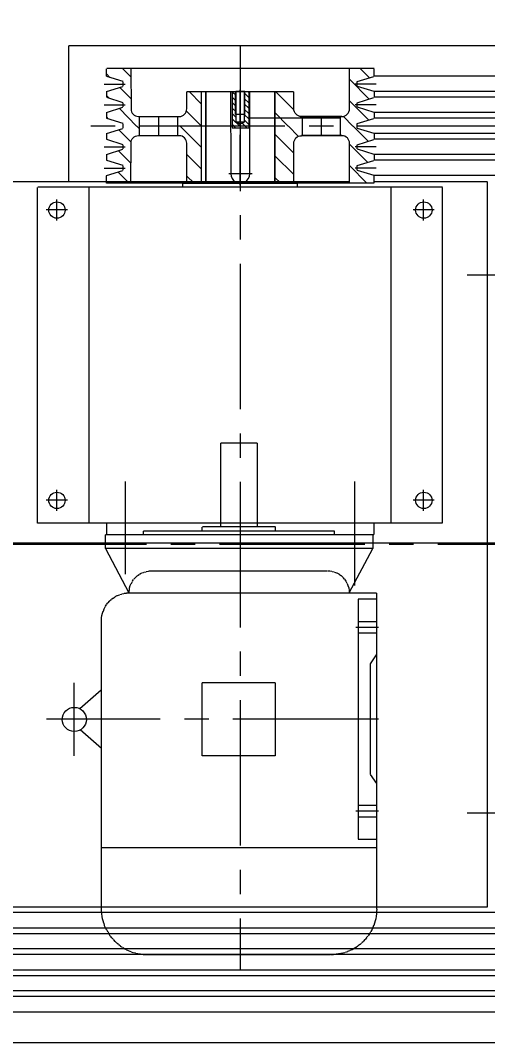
# Model space of a CAD drawing. Header units: millimetres. Extents: x 163705 to 1616509, y 81827 to 302547.
# Drawn here: x 467462 to 468073, y 149607 to 150946 of the extents above; entities that cross this region are included whole.
import ezdxf

# ---------------------------------------------------------------- set-up
doc = ezdxf.new("R2010")
doc.units = ezdxf.units.MM
doc.header["$LTSCALE"] = 10
doc.linetypes.add('CENTER2', pattern=[28.575, 19.05, -3.175, 3.175, -3.175])
for name, color, linetype, lineweight in [('1-中心线', 1, 'CENTER2', 0), ('1-标注', 3, 'Continuous', 0), ('1-设备轮廓', 2, 'Continuous', 18)]:
    doc.layers.add(name, color=color, linetype=linetype, lineweight=lineweight)
doc.styles.get("Standard").update_dxf_attribs({"font": 'arial.ttf'})
doc.dimstyles.new('AM_GB50$0', dxfattribs={"dimscale": 50, "dimtxt": 3.5, "dimasz": 3.5, "dimexe": 1, "dimexo": 1, "dimgap": 1.5, "dimtad": 1, "dimdsep": 46, "dimtxsty": 'Standard', "dimcen": 0, "dimclrd": 256, "dimclre": 256, "dimclrt": 2, "dimadec": 0, "dimazin": 2, "dimtp": 0.1, "dimtm": 0.1, "dimtfac": 0.71, "dimtdec": 3, "dimtmove": 0, "dimatfit": 3, "dimfxl": 0, "dimlwd": -1, "dimlwe": -1, "dimarcsym": 0})

# ---------------------------------------------------------------- blocks, each defined once
blk = doc.blocks.new('*D935')
at = {"layer": '1-标注', "linetype": 'ByBlock', "transparency": 16777216}
for p, q in [((467280.3, 150303.4), (467280.3, 153309.2)), ((471036.9, 153009.6), (471036.9, 153309.2)), ((467455.3, 153259.2), (470861.9, 153259.2))]:
    blk.add_line(p, q, dxfattribs=at)
at = {"layer": '1-标注', "transparency": 16777216}
for points in [[(467455.3, 153288.4), (467455.3, 153230), (467280.3, 153259.2)], [(470861.9, 153288.4), (470861.9, 153230), (471036.9, 153259.2)]]:
    blk.add_solid(points, dxfattribs=at)
at = {"layer": 'Defpoints', "color": 0, "transparency": 16777216}
for p in [(471036.9, 153259.2), (471036.9, 152959.6), (467280.3, 150253.4)]:
    blk.add_point(p, dxfattribs=at)
at = {"layer": '1-标注', "color": 2, "transparency": 16777216, "insert": (469158.6, 153423.6), "char_height": 175, "attachment_point": 5}
blk.add_mtext('3756.64', dxfattribs=at)
blk = doc.blocks.new('*D936')
at = {"layer": '1-标注', "linetype": 'ByBlock', "transparency": 16777216}
for p, q in [((468800.9, 152959.6), (466183.7, 152959.6)), ((466233.7, 152784.6), (466233.7, 150436.1)), ((468793.1, 150261.1), (466183.7, 150261.1))]:
    blk.add_line(p, q, dxfattribs=at)
at = {"layer": '1-标注', "transparency": 16777216}
for points in [[(466204.6, 152784.6), (466262.9, 152784.6), (466233.7, 152959.6)], [(466204.6, 150436.1), (466262.9, 150436.1), (466233.7, 150261.1)]]:
    blk.add_solid(points, dxfattribs=at)
at = {"layer": 'Defpoints', "color": 0, "transparency": 16777216}
for p in [(468850.9, 152959.6), (466233.7, 150261.1), (468843.1, 150261.1)]:
    blk.add_point(p, dxfattribs=at)
at = {"layer": '1-标注', "color": 2, "transparency": 16777216, "insert": (466069.3, 151610.4), "char_height": 175, "attachment_point": 5, "rotation": 90}
blk.add_mtext('2698.53', dxfattribs=at)
blk = doc.blocks.new('2PG64对辊机-俯视图')
for points in [[(3190.5, 1128), (3190.5, 1305.6), (992.6, 1305.6)], [(1763.1, 1258.8), (1784.6, 1265.8), (2801, 1265.8)], [(1784.6, 1245.5), (2801, 1245.5)], [(1763.1, 1231.5), (1784.6, 1238.1), (2801, 1238.1)], [(1784.6, 1218.2), (2801, 1218.2)], [(1763.1, 1203.7), (1784.6, 1210.8), (2801, 1210.8)], [(1763.1, 1176.4), (1784.6, 1183.1), (2801, 1183.1)], [(1784.6, 1190.5), (2801, 1190.5)], [(2045.5, 1177.4), (2047.9, 1179)], [(2048.2, 1179.4), (2050.3, 1181)], [(2050.6, 1181.3), (2053, 1182.5)], [(2053.3, 1182.9), (2055.7, 1184.1)], [(2056, 1184.4), (2058.8, 1185.2)], [(2059.2, 1185.6), (2061.5, 1186.4)], [(2061.9, 1186.8), (2064.6, 1187.6)], [(2065, 1188), (2067.4, 1188.4)], [(2067.7, 1188.7), (2070.5, 1189.1)], [(2070.9, 1189.5), (2073.6, 1189.5)], [(2074, 1189.9), (2076.7, 1189.9)], [(2077.1, 1190.3), (2079.8, 1190.3)], [(2080.2, 1190.7), (2083, 1190.7)], [(2323.6, 1190.5), (2083.9, 1190.5)], [(2323.4, 1190.7), (2326.1, 1190.7)], [(2326.5, 1190.7), (2329.3, 1190.7)], [(2329.6, 1190.3), (2332.4, 1190.3)], [(2332.8, 1189.9), (2335.5, 1189.9)], [(2335.9, 1189.5), (2338.6, 1189.1)], [(2339, 1188.7), (2341.8, 1188.3)], [(2342.1, 1188), (2344.5, 1187.1)], [(2344.9, 1186.8), (2347.6, 1186)], [(2348, 1185.6), (2350.4, 1184.8)], [(2350.7, 1184.4), (2353.1, 1183.2)], [(2353.5, 1182.9), (2355.9, 1181.7)], [(2356.2, 1181.3), (2358.6, 1179.7)], [(2358.9, 1179.4), (2361, 1177.7)], [(2033, 1163.4), (2034.7, 1165.9)], [(2035, 1166.1), (2036.7, 1168.2)], [(2036.9, 1168.4), (2038.6, 1170.5)], [(2038.9, 1170.8), (2040.6, 1172.9)], [(2040.8, 1173.1), (2042.9, 1175.2)], [(2043.2, 1175.5), (2045.2, 1177.1)], [(2361.3, 1177.4), (2363.3, 1175.8)], [(2363.6, 1175.5), (2365.7, 1173.4)], [(2365.9, 1173.1), (2367.6, 1171)], [(2367.9, 1170.8), (2370, 1168.7)], [(2370.2, 1168.4), (2371.9, 1166.3)], [(2372.2, 1166.1), (2373.6, 1163.6)], [(1763.1, 1148.7), (1784.6, 1155.7), (2801, 1155.7)], [(1784.6, 1163.2), (2801, 1163.2)], [(2026.4, 1149.3), (2027.4, 1152.3)], [(2027.5, 1152.4), (2028.6, 1155)], [(2028.7, 1155.2), (2029.7, 1157.7)], [(2029.9, 1157.9), (2031.2, 1160.4)], [(2031.4, 1160.6), (2032.8, 1163.2)], [(2373.8, 1163.4), (2375.1, 1160.8)], [(2375.3, 1160.6), (2376.7, 1158.1)], [(2376.9, 1157.9), (2378.2, 1155.4)], [(2378.4, 1155.2), (2379.5, 1152.6)], [(2379.6, 1152.4), (2380.3, 1149.4)], [(2023.6, 1137.2), (2024, 1140.3)], [(2024, 1140.3), (2024.7, 1143.4)], [(2024.8, 1143.5), (2025.5, 1146.1)], [(2025.6, 1146.2), (2026.3, 1149.2)], [(2380.4, 1149.3), (2381.4, 1146.3)], [(2381.6, 1146.2), (2382.2, 1143.6)], [(2382.3, 1143.5), (2382.7, 1140.4)], [(2382.7, 1140.3), (2383.1, 1137.3)], [(1784.6, 1126.1), (1784.6, 1135.5), (2801, 1135.5)], [(3278.7, 1127.7), (1878.6, 1127.7), (1878.6, 1069.9)], [(1878.6, 1127.7), (1878.6, 178.8)], [(2023.2, 1131), (2023.6, 1134)], [(2023.4, 1130.8), (2023.4, 882.5)], [(2023.6, 1134.1), (2023.6, 1136.8)], [(2383.1, 1137.2), (2383.5, 1134.1)], [(2383.5, 1134.1), (2383.5, 1131.4)], [(2383.7, 1130.8), (2383.7, 752.9)], [(1878.6, 1069.5), (1878.6, 236.5)], [(2383.7, 1050), (2023.8, 1050)], [(2023.4, 1039.4), (2023.4, 966.8)], [(2047.6, 724.8), (2047.6, 1039.4), (2023.8, 1039.4)], [(2047.6, 1010.2), (2023.8, 1010.2)], [(2050.8, 1002.4), (2021.1, 1002.4)], [(2047.6, 994.9), (2023.8, 994.9)], [(2023.4, 966.4), (2031.4, 954.6)], [(2031.6, 954.3), (2031.6, 809.9)], [(2155.8, 930.1), (2155.8, 834.5)], [(2156.2, 930.1), (2251.8, 930.1), (2251.8, 834.5)], [(2383.7, 920.4), (2411.5, 896.1)], [(2023.4, 882.1), (2023.4, 717)], [(2411.8, 868.1), (2384, 843.8)], [(2251.8, 834.1), (2156.2, 834.1)], [(2031.6, 809.5), (2023.7, 797.7)], [(2023.4, 797.4), (2023.4, 724.8)], [(2047.6, 768.9), (2023.8, 768.9)], [(2050.8, 761.5), (2021.1, 761.5)], [(2047.6, 754.1), (2023.8, 754.1)], [(2383.5, 749.6), (2383.2, 746.5)], [(2383.5, 752.7), (2383.5, 750)], [(2380, 737.5), (2379, 734.9)], [(2381.2, 740.6), (2380.1, 737.7)], [(2382.3, 743.4), (2381.3, 740.8)], [(2383.1, 746.5), (2382.4, 743.5)], [(2047.6, 724.4), (2023.8, 724.4)], [(2368.3, 723.5), (2365.9, 721.8)], [(2370.6, 725), (2368.6, 723.8)], [(2373, 727.4), (2370.9, 725.3)], [(2374.9, 729.7), (2373.2, 727.6)], [(2376.9, 732.1), (2375.2, 730)], [(2378.8, 734.8), (2377.1, 732.3)], [(2378.5, 658.7), (2347.8, 716.6), (2023.8, 716.6)], [(2059.7, 716.6), (2028.7, 658.7)], [(2059.5, 713.7), (2059.5, 716.4)], [(2059.9, 710.2), (2059.6, 713.7)], [(2061.1, 707.1), (2060.1, 710.1)], [(2346.8, 710.2), (2346.1, 707.2)], [(2347.2, 713.7), (2346.9, 710.2)], [(2347.6, 716.8), (2347.3, 713.8)], [(2350.7, 716.8), (2348, 716.8)], [(2353.8, 717.2), (2351.1, 717.2)], [(2357, 718), (2354.2, 717.6)], [(2359.7, 718.8), (2357.3, 718.4)], [(2362.8, 720), (2360.1, 719.2)], [(2365.6, 721.5), (2363.2, 720.3)], [(2062.3, 704.3), (2061.3, 706.9)], [(2063.8, 701.6), (2062.5, 704.1)], [(2065.8, 698.9), (2064.1, 701.4)], [(2067.7, 696.5), (2066, 698.6)], [(2070.1, 694.2), (2068, 696.3)], [(2339, 696.5), (2336.9, 694.5)], [(2341.4, 698.9), (2339.3, 696.8)], [(2342.9, 701.6), (2341.6, 699.1)], [(2344.5, 704.3), (2343.1, 701.8)], [(2346, 707.1), (2344.7, 704.5)], [(2072.8, 692.2), (2070.4, 693.9)], [(2075.5, 690.7), (2073.2, 691.9)], [(2078.7, 689.5), (2075.9, 690.3)], [(2081.8, 688.7), (2079, 689.1)], [(2084.9, 687.9), (2082.2, 688.4)], [(2088, 687.9), (2085.3, 687.9)], [(2318.9, 687.8), (2088.6, 687.8)], [(2321.8, 687.9), (2319.1, 687.9)], [(2325, 688.7), (2322.2, 688.3)], [(2328.1, 689.5), (2325.3, 689.1)], [(2331.2, 690.7), (2328.5, 689.9)], [(2333.9, 692.2), (2331.6, 691)], [(2336.7, 694.2), (2334.3, 692.6)], [(2028.5, 640.9), (2028.5, 658.5), (2378.2, 658.5)], [(2378.6, 658.5), (2378.6, 640.9)], [(2027, 640.5), (2027, 625.7)], [(2377.1, 625.7), (2377.1, 640.5), (2027.3, 640.5)], [(2378.6, 640.5), (2028.9, 640.5)], [(2078.5, 640.5), (2078.5, 635.8)], [(2328.7, 635.4), (2078.9, 635.4)], [(2155.8, 635.4), (2155.8, 630.8)], [(2155.8, 630.4), (2251.4, 630.4)], [(2179.6, 630.4), (2179.6, 520.7)], [(2227.6, 630.4), (2227.6, 520.7)], [(2251.8, 635.4), (2251.8, 630.8)], [(2328.7, 640.5), (2328.7, 635.8)], [(1937.2, 625.3), (1937.2, 185.8)], [(1937.6, 625.3), (2467.2, 625.3), (2467.2, 185.8)], [(2004.7, 625.3), (2004.7, 185.8)], [(2399.7, 625.3), (2399.7, 185.8)], [(2227.6, 520.3), (2180, 520.3)], [(1878.6, 178.4), (2026.6, 178.4)], [(1937.2, 185.4), (2466.8, 185.4)], [(2027, 180.3), (2027, 170.6)], [(2027.3, 180.3), (2377.1, 180.3), (2377.1, 170.6)], [(2036.3, 180.3), (2058.7, 157.6)], [(2059, 178.4), (3278.7, 178.4)], [(2127.3, 185.4), (2127.3, 180.7)], [(2277.1, 180.3), (2127.7, 180.3)], [(2149.1, 180.3), (2156.7, 172.8)], [(2202.2, 132.3), (2202.2, 182.7), (2202.2, 117.1)], [(2252.6, 180.3), (2252.6, 60.5)], [(2262.3, 180.3), (2271.8, 170.9)], [(2277.1, 185.4), (2277.1, 180.7)], [(2347.4, 180.3), (2362, 165.8)], [(2375.5, 180.3), (2376.8, 179)], [(2426.3, 178.4), (2426.3, 0.4)], [(1152.6, 163.5), (1174.5, 170.2), (2026.6, 170.2)], [(2027, 170.2), (2048.8, 163.5)], [(2049.2, 163.2), (2049.2, 157.7)], [(2131.9, 169), (2156.7, 144.3)], [(2252.6, 162), (2271.8, 142.7)], [(2355.2, 163.2), (2355.2, 157.7)], [(2377.1, 170.2), (2355.6, 163.5)], [(1174.5, 150.3), (2026.6, 150.3)], [(2026.8, 143.1), (2026.8, 150.1)], [(2049.2, 157.3), (2027.3, 150.6)], [(2035.1, 153), (2058.7, 129.5)], [(2345.1, 154.2), (2361.2, 138.1)], [(2355.2, 157.3), (2376.7, 150.6)], [(2376.9, 143.1), (2376.9, 150.1)], [(1152.6, 135.8), (1174.5, 142.9), (2026.6, 142.9)], [(2027, 142.9), (2048.8, 135.8)], [(2049.2, 135.4), (2049.2, 130.4)], [(2131.9, 140.9), (2156.7, 116.2)], [(2355.2, 135.4), (2355.2, 130.4)], [(2377.1, 142.9), (2355.6, 135.8)], [(1174.5, 122.6), (2026.6, 122.6)], [(2026.8, 115.3), (2026.8, 122.4)], [(2049.2, 130), (2027.3, 122.9)], [(2034.8, 125.3), (2054.4, 105.7)], [(2252.6, 133.5), (2280.8, 105.7)], [(2345.1, 126.1), (2360.8, 110.3)], [(2355.2, 130), (2376.7, 122.9)], [(2376.3, 123), (2376.8, 122.4)], [(2376.9, 115.3), (2376.9, 122.4)], [(1152.6, 108.5), (1174.5, 115.1), (2026.6, 115.1)], [(2027, 115.1), (2048.8, 108.5)], [(2049.2, 108.1), (2049.2, 102.7)], [(2070.3, 117.9), (2070.4, 117.8)], [(2070.7, 117.9), (2070.7, 93.3)], [(2095.7, 117.9), (2095.7, 93.3)], [(2120.6, 117.9), (2120.6, 93.3)], [(2126.1, 118.7), (2139.1, 105.7)], [(2190.5, 107.7), (2190.5, 60.5)], [(2212.7, 107.7), (2190.9, 107.7)], [(2193.6, 107.7), (2199.2, 102.2)], [(2208.1, 107.7), (2212.5, 102.9)], [(2212.6, 84.1), (2212.6, 107.5)], [(2283.8, 117.9), (2283.8, 93.3)], [(2308.8, 117.9), (2308.8, 93.3)], [(2333.7, 117.9), (2333.7, 93.3)], [(2333.7, 108.9), (2337.4, 105.7)], [(2355.2, 108.1), (2355.2, 102.7)], [(2377.1, 115.1), (2355.6, 108.5)], [(1174.5, 95.2), (2026.6, 95.2)], [(2026.8, 88), (2026.8, 95)], [(2049.2, 102.3), (2027.3, 95.6)], [(2034, 97.6), (2058.7, 72.9)], [(2054.7, 105.4), (2066.9, 92.8)], [(2070.7, 95.2), (2190.9, 95.2)], [(2120.6, 95.6), (2123.5, 92.8)], [(2139.4, 105.4), (2156.7, 87.7)], [(2190.5, 103.8), (2196.9, 97.5)], [(2190.5, 96.4), (2196.8, 90.4)], [(2197.1, 60.5), (2197.1, 100.3), (2206.9, 100.3)], [(2197.5, 100.7), (2202.2, 103.1), (2206.9, 100.7)], [(2212.5, 95.9), (2202.2, 106.2), (2202.2, 57.8)], [(2207.3, 100.3), (2207.3, 60.5)], [(2207.3, 94.1), (2212.5, 88.9)], [(2252.7, 105.3), (2252.6, 105.4), (2272.2, 85.8)], [(2337.7, 105.4), (2360, 82.6)], [(2355.2, 102.3), (2376.7, 95.6)], [(2375.1, 96), (2376.8, 93.9)], [(2376.9, 88), (2376.9, 95)], [(1152.6, 80.8), (1174.5, 87.8), (2026.6, 87.8)], [(2027, 87.8), (2048.8, 80.8)], [(2049.2, 80.4), (2049.2, 75.3)], [(2131.9, 84.3), (2155.9, 60.4)], [(2190.5, 89.4), (2196.8, 83.4)], [(2190.5, 82.4), (2196.8, 76.4)], [(2196, 90.2), (2207.7, 90.2)], [(2196, 90.2), (2196, 60.5)], [(2207.3, 87), (2212.5, 81.9)], [(2208.1, 90.2), (2208.1, 60.5)], [(2212.6, 60.3), (2212.6, 83.7)], [(2355.2, 80.4), (2355.2, 75.3)], [(2377.1, 87.8), (2355.6, 80.8)], [(1174.5, 67.5), (2026.6, 67.5)], [(2026.8, 60.3), (2026.8, 67.3)], [(2049.2, 74.9), (2027.3, 67.9)], [(2033.6, 69.9), (2058.7, 44.4)], [(2190.5, 75.3), (2196.8, 69.4)], [(2190.5, 68.3), (2196.9, 61.9)], [(2207.3, 80), (2212.5, 74.8)], [(2207.3, 73), (2212.5, 67.8)], [(2252.6, 76.9), (2269.1, 60.4)], [(2345.1, 69.5), (2359.6, 54.9)], [(2355.2, 74.9), (2376.7, 67.9)], [(2373.9, 68.7), (2376.8, 65.9)], [(2376.9, 60.3), (2376.9, 67.3)], [(1152.6, 53.5), (1174.5, 60.1), (2026.6, 60.1)], [(2027, 60.1), (2048.8, 53.5)], [(2272.1, 60.1), (2132.3, 60.1)], [(2247.1, 60.1), (2157.3, 60.1)], [(2190.5, 61.3), (2191.4, 60.4)], [(2196, 60.1), (2207.7, 60.1)], [(2207.3, 65.6), (2212.5, 60.8)], [(2377.1, 60.1), (2355.6, 53.5)], [(1174.5, 30.4), (1174.5, 40.2), (2026.6, 40.2)], [(2027, 40.2), (2027, 30.4)], [(2049.2, 47.2), (2027.3, 40.6)], [(2032.8, 42.2), (2044.6, 30.3)], [(2049.2, 53.1), (2049.2, 47.6)], [(2345.1, 41), (2355.7, 30.3)], [(2355.2, 53.1), (2355.2, 47.6)], [(2355.2, 47.2), (2376.7, 40.6)], [(2372.8, 41.8), (2376.8, 37.3)], [(2377.1, 40.2), (2377.1, 30.4)], [(2027, 30.1), (2376.7, 30.1)], [(2426.3, 0), (408.3, 0)]]:
    blk.add_lwpolyline(points)
for points in [[(2059, 180.3), (2059, 128, 0.411331), (2068.9, 118.1)], [(2131.9, 180.3), (2131.9, 128, -0.43983), (2122, 118.1)], [(2214.7, 60.5), (2214.5, 168, 1.00058), (2189.7, 167.8), (2189.7, 60.5)], [(2272.1, 180.3), (2272.1, 128, 0.412038), (2282, 118.1)], [(2345.1, 180.3), (2344.9, 127.8, -0.43983), (2335.3, 117.9), (2282.6, 117.9)], [(2068.9, 93.1, 0.384564), (2059, 82.8), (2059, 30.4)], [(2122, 93.1, -0.412545), (2131.9, 82.8), (2131.9, 60.5)], [(2282, 93.1, 0.385277), (2272.1, 82.8), (2272.1, 60.5)], [(2345.1, 30.4), (2344.9, 82.9, 0.412545), (2335.3, 92.9), (2282.6, 92.9)]]:
    blk.add_lwpolyline(points, format="xyb")
for points in [[(2156.9, 60.5), (2156.9, 180.3)], [(2247.1, 60.5), (2247.1, 180.3)], [(2121.8, 117.9), (2069.1, 117.9)], [(2121.8, 92.9), (2069.1, 92.9)]]:
    blk.add_lwpolyline(points, close=True)
for centre, radius in [((2419.2, 882.5), 15.8), ((1961.8, 595.6), 10.7), ((2441.9, 595.6), 10.7), ((1961.8, 215.5), 10.7), ((2441.9, 215.5), 10.7)]:
    blk.add_circle(centre, radius)
at = {"layer": '1-中心线'}
for p, q in [((2202.2, 0), (2202.2, 1210.8)), ((0, 1005.1), (1913.4, 1005.1)), ((2021.1, 882.1), (2455.5, 882.1)), ((2051.9, 706.9), (2051.9, 571)), ((2352.1, 692.4), (2352.1, 571)), ((0, 300.9), (1915.2, 300.9)), ((429, 105.4), (2401.5, 105.4))]:
    blk.add_line(p, q, dxfattribs=at)
for points in [[(2419.6, 930.1), (2419.6, 834.5)], [(1962.2, 609.3), (1962.2, 582)], [(2442.3, 609.3), (2442.3, 582)], [(1948.1, 595.2), (1975.8, 595.2)], [(2428.2, 595.2), (2455.9, 595.2)], [(1962.2, 229.1), (1962.2, 201.8)], [(2442.3, 229.1), (2442.3, 201.8)], [(1948.1, 215.1), (1975.8, 215.1)], [(2428.2, 215.1), (2455.9, 215.1)], [(2186.6, 167.8), (2217, 167.8)], [(2024.2, 160.4), (2051.5, 160.4)], [(2380.2, 160.4), (2352.5, 160.4)], [(2024.2, 132.7), (2051.5, 132.7)], [(2380.2, 132.7), (2352.5, 132.7)], [(2024.2, 77.7), (2051.5, 77.7)], [(2380.2, 77.7), (2352.5, 77.7)], [(2024.2, 50.4), (2051.5, 50.4)], [(2380.2, 50.4), (2352.5, 50.4)]]:
    blk.add_lwpolyline(points, dxfattribs=at)

msp = doc.modelspace()

# ---------------------------------------------------------------- linework, layer by layer
at = {"layer": '1-中心线'}
msp.add_line((455720.795, 150259.632), (534337.221, 150259.632), dxfattribs=at)

# ---------------------------------------------------------------- block references
at = {"layer": '1-设备轮廓', "rotation": 180}
msp.add_blockref('2PG64对辊机-俯视图', (469951.658, 150912.648), dxfattribs=at)

# ---------------------------------------------------------------- dimensions: what is measured, and where the dimension line sits
at = {"layer": '1-标注'}
dim = msp.add_linear_dim(base=(471036.9457, 153259.1895), p1=(467280.301, 150253.4419), p2=(471036.9457, 152959.6317), dimstyle='AM_GB50$0', override={"dimtmove": 1}, dxfattribs=at)
dim.commit()
dim.dimension.update_dxf_attribs({"geometry": '*D935', "text_midpoint": (469158.6233, 153423.5995)})
dim = msp.add_linear_dim(base=(466233.718, 150261.103), p1=(468850.881, 152959.632), p2=(468843.141, 150261.103), angle=90, dimstyle='AM_GB50$0', override={"dimtmove": 1}, dxfattribs=at)
dim.commit()
dim.dimension.update_dxf_attribs({"geometry": '*D936', "text_midpoint": (466069.308, 151610.367)})

doc.saveas('drawing.dxf')
